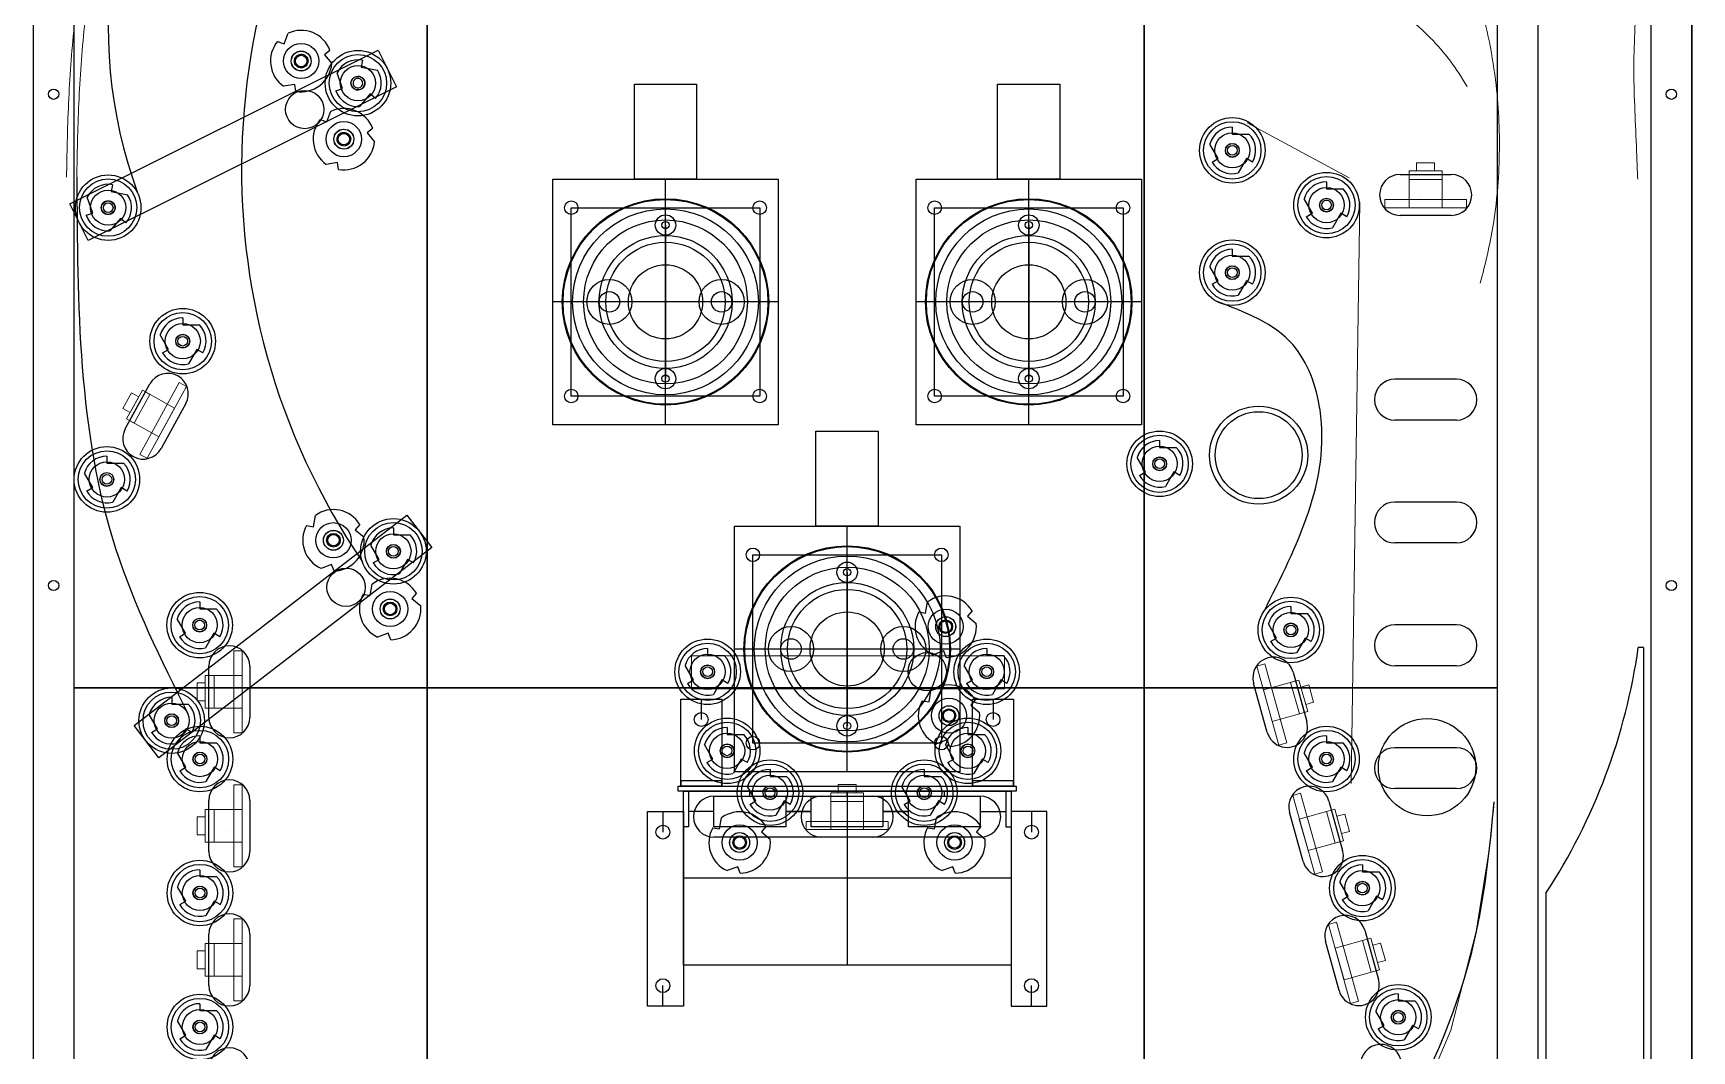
# Model space of a CAD drawing. Extents: x 0 to 20.2, y 0 to 42.
# Drawn here: x 0 to 20.25, y 21.32 to 33.75 of the extents above; entities that cross this region are included whole.
import ezdxf

# ---------------------------------------------------------------- set-up
doc = ezdxf.new("R2010")
doc.units = 0
doc.header["$LTSCALE"] = 5
doc.header["$MEASUREMENT"] = 0
for name, color, linetype in [('Z0_BOTCOMP', 4, 'Continuous'), ('Z0_CUT250', 4, 'Continuous'), ('Z0_CUT500', 4, 'Continuous'), ('Z0_LOWERTHIRD', 4, 'Continuous'), ('Z0_RUBBER', 4, 'Continuous'), ('Z0_TOPCOMP', 6, 'Continuous'), ('Z0_WOODOUTLINE', 5, 'Continuous'), ('Z_MODULAR', 5, 'Continuous')]:
    doc.layers.add(name, color=color, linetype=linetype)

msp = doc.modelspace()

# ---------------------------------------------------------------- linework, layer by layer
at = {"layer": 'Z0_BOTCOMP', "color": 4, "linetype": 'Continuous', "lineweight": 25}
for p, q in [((2.983, 33.645), (3.063, 33.615)), ((3.063, 33.615), (3.112, 33.745)), ((3.623, 33.535), (3.557, 33.482)), ((3.557, 33.482), (3.645, 33.374)), ((4.019, 33.415), (4.003, 33.332)), ((3.776, 33.07), (3.71, 33.262)), ((4.003, 33.332), (4.202, 33.293)), ((3.195, 33.12), (3.057, 33.098)), ((3.208, 33.036), (3.195, 33.12)), ((3.696, 33.042), (3.776, 33.07)), ((7.34, 31.964), (7.34, 33.124)), ((7.34, 33.124), (8.1, 33.124)), ((8.1, 33.124), (8.1, 31.964)), ((11.775, 31.964), (11.775, 33.124)), ((11.775, 33.124), (12.536, 33.124)), ((12.536, 33.124), (12.536, 31.964)), ((4.116, 33.004), (3.984, 32.851)), ((4.181, 32.949), (4.116, 33.004)), ((3.504, 32.691), (3.584, 32.661)), ((3.584, 32.661), (3.633, 32.791)), ((4.144, 32.581), (4.079, 32.527)), ((4.079, 32.527), (4.166, 32.42)), ((14.64, 32.599), (14.64, 32.514)), ((14.64, 32.514), (14.843, 32.514)), ((14.466, 32.214), (14.365, 32.39)), ((14.393, 32.172), (14.466, 32.214)), ((14.813, 32.214), (14.711, 32.038)), ((14.886, 32.172), (14.813, 32.214)), ((3.716, 32.166), (3.578, 32.143)), ((3.729, 32.082), (3.716, 32.166)), ((0.97, 31.895), (0.954, 31.811)), ((0.954, 31.811), (1.154, 31.773)), ((6.345, 31.964), (9.095, 31.964)), ((6.345, 28.964), (6.345, 31.964)), ((8.1, 31.964), (7.34, 31.964)), ((7.72, 28.964), (7.72, 31.964)), ((9.095, 31.964), (9.095, 28.964)), ((10.78, 31.964), (13.53, 31.964)), ((10.78, 28.964), (10.78, 31.964)), ((12.536, 31.964), (11.775, 31.964)), ((12.155, 28.964), (12.155, 31.964)), ((13.53, 31.964), (13.53, 28.964)), ((15.79, 31.931), (15.79, 31.846)), ((15.79, 31.846), (15.993, 31.846)), ((0.728, 31.549), (0.661, 31.741)), ((6.569, 31.614), (8.87, 31.614)), ((6.569, 29.314), (6.569, 31.614)), ((7.72, 29.314), (7.72, 31.614)), ((8.87, 31.614), (8.87, 29.314)), ((11.005, 31.614), (13.306, 31.614)), ((11.005, 29.314), (11.005, 31.614)), ((12.155, 29.314), (12.155, 31.614)), ((13.306, 31.614), (13.306, 29.314)), ((15.617, 31.546), (15.516, 31.722)), ((0.647, 31.521), (0.728, 31.549)), ((1.068, 31.484), (0.935, 31.33)), ((1.132, 31.428), (1.068, 31.484)), ((7.72, 31.402), (7.72, 29.527)), ((12.155, 31.402), (12.155, 29.527)), ((15.543, 31.503), (15.617, 31.546)), ((15.963, 31.546), (15.862, 31.37)), ((16.037, 31.503), (15.963, 31.546)), ((7.72, 29.736), (7.72, 31.193)), ((12.155, 29.736), (12.155, 31.193)), ((14.64, 31.106), (14.64, 31.021)), ((14.64, 31.021), (14.843, 31.021)), ((14.466, 30.721), (14.365, 30.897)), ((14.393, 30.679), (14.466, 30.721)), ((14.813, 30.721), (14.711, 30.546)), ((14.886, 30.679), (14.813, 30.721)), ((9.095, 30.464), (6.345, 30.464)), ((8.87, 30.464), (6.569, 30.464)), ((8.448, 30.464), (6.991, 30.464)), ((8.405, 30.464), (7.035, 30.464)), ((13.53, 30.464), (10.78, 30.464)), ((13.306, 30.464), (11.005, 30.464)), ((12.884, 30.464), (11.427, 30.464)), ((12.841, 30.464), (11.47, 30.464)), ((1.826, 30.269), (1.826, 30.184)), ((1.826, 30.184), (2.029, 30.184)), ((1.652, 29.884), (1.551, 30.06)), ((1.579, 29.841), (1.652, 29.884)), ((1.999, 29.884), (1.897, 29.708)), ((2.072, 29.841), (1.999, 29.884)), ((8.87, 29.314), (6.569, 29.314)), ((13.306, 29.314), (11.005, 29.314)), ((9.095, 28.964), (6.345, 28.964)), ((13.53, 28.964), (10.78, 28.964)), ((9.557, 27.725), (9.557, 28.885)), ((9.557, 28.885), (10.318, 28.885)), ((10.318, 28.885), (10.318, 27.725)), ((13.753, 28.772), (13.753, 28.687)), ((0.9, 28.581), (0.9, 28.496)), ((13.58, 28.387), (13.479, 28.563)), ((13.753, 28.687), (13.956, 28.687)), ((0.727, 28.196), (0.625, 28.372)), ((0.9, 28.496), (1.103, 28.496)), ((13.507, 28.344), (13.58, 28.387)), ((13.927, 28.387), (13.825, 28.211)), ((14, 28.344), (13.927, 28.387)), ((0.653, 28.154), (0.727, 28.196)), ((1.073, 28.196), (0.972, 28.02)), ((1.147, 28.154), (1.073, 28.196)), ((3.421, 27.719), (3.446, 27.856)), ((3.987, 27.747), (3.932, 27.681)), ((3.338, 27.734), (3.421, 27.719)), ((3.932, 27.681), (4.039, 27.592)), ((4.398, 27.703), (4.398, 27.618)), ((4.398, 27.618), (4.601, 27.618)), ((8.562, 27.725), (11.312, 27.725)), ((8.562, 24.725), (8.562, 27.725)), ((10.318, 27.725), (9.557, 27.725)), ((9.938, 24.725), (9.938, 27.725)), ((11.312, 27.725), (11.312, 24.725)), ((4.225, 27.318), (4.123, 27.494)), ((8.787, 27.375), (11.088, 27.375)), ((8.787, 25.075), (8.787, 27.375)), ((9.938, 25.075), (9.938, 27.375)), ((11.088, 27.375), (11.088, 25.075)), ((3.644, 27.258), (3.514, 27.21)), ((3.674, 27.178), (3.644, 27.258)), ((4.151, 27.276), (4.225, 27.318)), ((4.571, 27.318), (4.47, 27.142)), ((4.645, 27.276), (4.571, 27.318)), ((9.938, 27.162), (9.938, 25.287)), ((4.113, 26.88), (4.137, 27.017)), ((9.938, 25.496), (9.938, 26.953)), ((2.033, 26.802), (2.033, 26.717)), ((4.029, 26.895), (4.113, 26.88)), ((4.679, 26.908), (4.624, 26.843)), ((4.624, 26.843), (4.731, 26.753)), ((10.896, 26.664), (10.92, 26.801)), ((15.355, 26.743), (15.355, 26.658)), ((1.86, 26.417), (1.759, 26.593)), ((2.033, 26.717), (2.236, 26.717)), ((10.812, 26.679), (10.896, 26.664)), ((11.462, 26.692), (11.407, 26.627)), ((11.407, 26.627), (11.514, 26.537)), ((15.181, 26.358), (15.08, 26.534)), ((15.355, 26.658), (15.558, 26.658)), ((1.787, 26.375), (1.86, 26.417)), ((2.207, 26.417), (2.105, 26.241)), ((2.28, 26.375), (2.207, 26.417)), ((4.336, 26.419), (4.205, 26.371)), ((4.365, 26.339), (4.336, 26.419)), ((15.108, 26.316), (15.181, 26.358)), ((15.528, 26.358), (15.426, 26.182)), ((15.601, 26.316), (15.528, 26.358)), ((8.234, 26.232), (8.234, 26.147)), ((8.234, 26.147), (8.437, 26.147)), ((11.312, 26.225), (8.562, 26.225)), ((11.088, 26.225), (8.787, 26.225)), ((10.666, 26.225), (9.209, 26.225)), ((10.623, 26.225), (9.252, 26.225)), ((11.119, 26.203), (10.988, 26.155)), ((11.148, 26.123), (11.119, 26.203)), ((11.641, 26.232), (11.641, 26.147)), ((11.641, 26.147), (11.844, 26.147)), ((8.061, 25.847), (7.959, 26.022)), ((11.468, 25.847), (11.366, 26.022)), ((7.987, 25.804), (8.061, 25.847)), ((8.407, 25.847), (8.306, 25.671)), ((8.481, 25.804), (8.407, 25.847)), ((11.394, 25.804), (11.468, 25.847)), ((11.814, 25.847), (11.713, 25.671)), ((11.888, 25.804), (11.814, 25.847)), ((1.691, 25.635), (1.691, 25.55)), ((1.691, 25.55), (1.894, 25.55)), ((7.906, 24.552), (7.906, 25.614)), ((7.906, 25.614), (8.406, 25.614)), ((8.156, 25.614), (8.156, 25.364)), ((8.406, 25.614), (8.406, 24.552)), ((10.853, 25.592), (10.937, 25.578)), ((10.937, 25.578), (10.961, 25.715)), ((11.502, 25.605), (11.448, 25.54)), ((11.448, 25.54), (11.554, 25.451)), ((11.469, 24.552), (11.469, 25.614)), ((11.469, 25.614), (11.969, 25.614)), ((11.719, 25.614), (11.719, 25.364)), ((11.969, 25.614), (11.969, 24.552)), ((1.518, 25.25), (1.416, 25.426)), ((1.444, 25.207), (1.518, 25.25)), ((1.864, 25.25), (1.762, 25.074)), ((1.938, 25.207), (1.864, 25.25)), ((2.036, 25.166), (2.036, 25.081)), ((8.472, 25.266), (8.472, 25.181)), ((8.472, 25.181), (8.675, 25.181)), ((11.16, 25.116), (11.029, 25.069)), ((11.189, 25.036), (11.16, 25.116)), ((11.412, 25.266), (11.412, 25.181)), ((11.412, 25.181), (11.616, 25.181)), ((15.79, 25.166), (15.79, 25.081)), ((1.863, 24.781), (1.761, 24.957)), ((2.036, 25.081), (2.239, 25.081)), ((8.299, 24.881), (8.197, 25.057)), ((11.088, 25.075), (8.787, 25.075)), ((11.239, 24.881), (11.138, 25.057)), ((15.617, 24.781), (15.516, 24.957)), ((15.79, 25.081), (15.993, 25.081)), ((1.789, 24.739), (1.863, 24.781)), ((2.209, 24.781), (2.107, 24.606)), ((2.283, 24.739), (2.209, 24.781)), ((8.225, 24.838), (8.299, 24.881)), ((8.645, 24.881), (8.544, 24.705)), ((11.312, 24.725), (8.562, 24.725)), ((8.719, 24.838), (8.645, 24.881)), ((8.996, 24.755), (8.996, 24.67)), ((10.879, 24.755), (10.879, 24.67)), ((11.166, 24.838), (11.239, 24.881)), ((11.586, 24.881), (11.484, 24.705)), ((11.659, 24.838), (11.586, 24.881)), ((15.543, 24.739), (15.617, 24.781)), ((15.963, 24.781), (15.862, 24.606)), ((16.037, 24.739), (15.963, 24.781)), ((7.875, 24.489), (7.875, 24.552)), ((7.875, 24.552), (12, 24.552)), ((7.906, 24.614), (7.906, 24.552)), ((8.406, 24.614), (7.906, 24.614)), ((7.906, 24.552), (8.406, 24.552)), ((8.406, 24.552), (7.906, 24.552)), ((8.406, 24.552), (8.406, 24.614)), ((8.823, 24.37), (8.721, 24.546)), ((8.996, 24.67), (9.199, 24.67)), ((10.706, 24.37), (10.604, 24.546)), ((10.879, 24.67), (11.082, 24.67)), ((11.469, 24.614), (11.469, 24.552)), ((11.969, 24.614), (11.469, 24.614)), ((11.469, 24.552), (11.969, 24.552)), ((11.969, 24.552), (11.469, 24.552)), ((11.969, 24.552), (11.969, 24.614)), ((12, 24.552), (12, 24.489)), ((12, 24.489), (7.875, 24.489)), ((7.938, 22.364), (7.938, 24.489)), ((7.938, 24.489), (11.938, 24.489)), ((8, 24.489), (8, 24.052)), ((8.312, 24.427), (9.188, 24.427)), ((8.312, 24.052), (8.312, 24.427)), ((8.749, 24.328), (8.823, 24.37)), ((8.75, 24.427), (8.75, 24.489)), ((9.169, 24.37), (9.067, 24.195)), ((9.243, 24.328), (9.169, 24.37)), ((9.188, 24.427), (9.188, 24.052)), ((9.5, 24.427), (10.375, 24.427)), ((9.5, 24.052), (9.5, 24.427)), ((9.938, 24.427), (9.938, 24.489)), ((9.938, 24.489), (9.938, 22.364)), ((10.375, 24.427), (10.375, 24.052)), ((10.632, 24.328), (10.706, 24.37)), ((10.688, 24.427), (11.562, 24.427)), ((10.688, 24.052), (10.688, 24.427)), ((11.052, 24.37), (10.951, 24.195)), ((11.126, 24.328), (11.052, 24.37)), ((11.125, 24.427), (11.125, 24.489)), ((11.562, 24.427), (11.562, 24.052)), ((11.875, 24.489), (11.875, 24.052)), ((11.938, 24.489), (11.938, 22.364)), ((7.5, 21.864), (7.5, 24.239)), ((7.5, 24.239), (7.938, 24.239)), ((7.688, 24.239), (7.688, 23.989)), ((7.938, 24.239), (7.938, 21.864)), ((8.312, 24.239), (8, 24.239)), ((8.381, 24.028), (8.405, 24.165)), ((9.188, 24.239), (9.5, 24.239)), ((9.5, 24.239), (9.188, 24.239)), ((10.688, 24.239), (10.375, 24.239)), ((10.375, 24.239), (10.688, 24.239)), ((11.005, 24.028), (11.029, 24.165)), ((11.562, 24.239), (11.875, 24.239)), ((11.938, 24.239), (11.938, 21.864)), ((12.375, 24.239), (11.938, 24.239)), ((12.188, 24.239), (12.188, 23.989)), ((12.375, 21.864), (12.375, 24.239)), ((8, 24.052), (7.938, 24.052)), ((8.297, 24.043), (8.381, 24.028)), ((9.188, 24.052), (8.312, 24.052)), ((8.946, 24.056), (8.892, 23.991)), ((8.892, 23.991), (8.998, 23.901)), ((10.375, 24.052), (9.5, 24.052)), ((11.562, 24.052), (10.688, 24.052)), ((10.921, 24.043), (11.005, 24.028)), ((11.57, 24.056), (11.516, 23.991)), ((11.516, 23.991), (11.622, 23.901)), ((11.875, 24.052), (11.938, 24.052)), ((2.036, 23.53), (2.036, 23.445)), ((8.604, 23.567), (8.473, 23.519)), ((8.633, 23.487), (8.604, 23.567)), ((11.228, 23.567), (11.097, 23.519)), ((11.257, 23.487), (11.228, 23.567)), ((16.228, 23.59), (16.228, 23.505)), ((16.228, 23.505), (16.431, 23.505)), ((1.863, 23.145), (1.761, 23.321)), ((2.036, 23.445), (2.239, 23.445)), ((11.938, 23.427), (7.938, 23.427)), ((16.055, 23.205), (15.954, 23.381)), ((1.789, 23.103), (1.863, 23.145)), ((2.209, 23.145), (2.107, 22.969)), ((2.283, 23.103), (2.209, 23.145)), ((15.982, 23.162), (16.055, 23.205)), ((16.402, 23.205), (16.3, 23.029)), ((16.475, 23.162), (16.402, 23.205)), ((11.938, 22.364), (7.938, 22.364)), ((7.688, 21.864), (7.688, 22.114)), ((12.188, 21.864), (12.188, 22.114)), ((2.036, 21.894), (2.036, 21.809)), ((16.666, 22.013), (16.666, 21.928)), ((16.666, 21.928), (16.87, 21.928)), ((1.863, 21.509), (1.761, 21.685)), ((2.036, 21.809), (2.239, 21.809)), ((7.938, 21.864), (7.5, 21.864)), ((11.938, 21.864), (12.375, 21.864)), ((16.493, 21.628), (16.392, 21.804)), ((1.789, 21.466), (1.863, 21.509)), ((2.209, 21.509), (2.107, 21.333)), ((2.283, 21.466), (2.209, 21.509)), ((16.42, 21.586), (16.493, 21.628)), ((16.84, 21.628), (16.738, 21.453)), ((16.913, 21.586), (16.84, 21.628))]:
    msp.add_line(p, q, dxfattribs=at)
for centre, radius in [((3.272, 33.405), 0.121), ((14.64, 32.314), 0.085), ((14.64, 32.314), 0.059), ((0.916, 31.615), 0.059), ((7.72, 30.464), 1.25), ((6.569, 31.614), 0.0825), ((7.72, 30.464), 1.135), ((8.87, 31.614), 0.0825), ((12.155, 30.464), 1.25), ((11.005, 31.614), 0.0825), ((12.155, 30.464), 1.135), ((13.306, 31.614), 0.0825), ((15.79, 31.646), 0.085), ((15.79, 31.646), 0.059), ((7.72, 30.464), 1), ((7.72, 31.402), 0.125), ((7.72, 31.402), 0.0445), ((12.155, 30.464), 1), ((12.155, 31.402), 0.125), ((12.155, 31.402), 0.0445), ((7.72, 30.464), 0.812), ((7.72, 30.464), 0.728), ((12.155, 30.464), 0.812), ((12.155, 30.464), 0.728), ((7.72, 30.464), 0.453), ((12.155, 30.464), 0.453), ((14.64, 30.821), 0.085), ((14.64, 30.821), 0.059), ((7.035, 30.464), 0.275), ((7.035, 30.464), 0.125), ((8.405, 30.464), 0.275), ((8.405, 30.464), 0.125), ((11.47, 30.464), 0.275), ((11.47, 30.464), 0.125), ((12.841, 30.464), 0.275), ((12.841, 30.464), 0.125), ((1.826, 29.984), 0.085), ((1.826, 29.984), 0.059), ((7.72, 29.527), 0.125), ((7.72, 29.527), 0.0445), ((12.155, 29.527), 0.125), ((12.155, 29.527), 0.0445), ((6.569, 29.314), 0.0825), ((8.87, 29.314), 0.0825), ((11.005, 29.314), 0.0825), ((13.306, 29.314), 0.0825), ((13.753, 28.487), 0.085), ((0.9, 28.296), 0.085), ((0.9, 28.296), 0.059), ((13.753, 28.487), 0.059), ((3.666, 27.553), 0.121), ((3.666, 27.553), 0.0835), ((4.398, 27.418), 0.085), ((4.398, 27.418), 0.059), ((9.938, 26.225), 1.25), ((8.787, 27.375), 0.0825), ((9.938, 26.225), 1.135), ((11.088, 27.375), 0.0825), ((9.938, 26.225), 1), ((9.938, 27.162), 0.125), ((9.938, 27.162), 0.0445), ((9.938, 26.225), 0.812), ((9.938, 26.225), 0.728), ((4.358, 26.714), 0.121), ((4.358, 26.714), 0.0835), ((2.033, 26.517), 0.085), ((2.033, 26.517), 0.059), ((9.938, 26.225), 0.453), ((11.141, 26.498), 0.121), ((11.141, 26.498), 0.0835), ((15.355, 26.458), 0.085), ((9.252, 26.225), 0.275), ((9.252, 26.225), 0.125), ((10.623, 26.225), 0.275), ((10.623, 26.225), 0.125), ((15.355, 26.458), 0.059), ((8.234, 25.947), 0.085), ((8.234, 25.947), 0.059), ((11.641, 25.947), 0.085), ((11.641, 25.947), 0.059), ((11.181, 25.411), 0.121), ((1.691, 25.35), 0.085), ((1.691, 25.35), 0.059), ((8.156, 25.364), 0.0843), ((9.938, 25.287), 0.125), ((9.938, 25.287), 0.0445), ((11.181, 25.411), 0.0835), ((11.719, 25.364), 0.0843), ((8.787, 25.075), 0.0825), ((11.088, 25.075), 0.0825), ((2.036, 24.881), 0.085), ((2.036, 24.881), 0.059), ((8.472, 24.981), 0.085), ((8.472, 24.981), 0.059), ((11.412, 24.981), 0.085), ((11.412, 24.981), 0.059), ((15.79, 24.881), 0.085), ((15.79, 24.881), 0.059), ((8.996, 24.47), 0.085), ((8.996, 24.47), 0.059), ((10.879, 24.47), 0.085), ((10.879, 24.47), 0.059), ((7.688, 23.989), 0.0843), ((8.625, 23.862), 0.121), ((8.625, 23.862), 0.0835), ((11.249, 23.862), 0.121), ((11.249, 23.862), 0.0835), ((12.188, 23.989), 0.0843), ((2.036, 23.245), 0.085), ((2.036, 23.245), 0.059), ((16.228, 23.305), 0.085), ((16.228, 23.305), 0.059), ((7.688, 22.114), 0.0843), ((12.188, 22.114), 0.0843), ((2.036, 21.609), 0.085), ((2.036, 21.609), 0.059), ((16.666, 21.728), 0.085), ((16.666, 21.728), 0.059)]:
    msp.add_circle(centre, radius, dxfattribs=at)
for centre, radius, start, end in [((3.272, 33.405), 0.375, 140.2669, -124.8455), ((3.272, 33.405), 0.375, 20.2669, 115.1545), ((3.965, 33.135), 0.285, 79.1315, 153.6995), ((3.272, 33.405), 0.375, -99.7331, -4.8455), ((3.965, 33.135), 0.285, -40.8685, 33.6995), ((3.965, 33.135), 0.285, -160.8685, -86.3005), ((3.793, 32.451), 0.375, 20.2669, 115.1545), ((3.793, 32.451), 0.375, 140.2669, -124.8455), ((3.793, 32.451), 0.375, -99.7331, -4.8455), ((14.64, 32.314), 0.285, 90, 164.5679), ((14.64, 32.314), 0.285, -30, 44.5679), ((14.64, 32.314), 0.285, -150, -75.4321), ((0.916, 31.615), 0.285, 79.1315, 153.6995), ((15.79, 31.646), 0.285, 90, 164.5679), ((15.79, 31.646), 0.285, -30, 44.5679), ((0.916, 31.615), 0.285, -40.8685, 33.6995), ((0.916, 31.615), 0.285, -160.8685, -86.3005), ((15.79, 31.646), 0.285, -150, -75.4321), ((14.64, 30.821), 0.285, 90, 164.5679), ((14.64, 30.821), 0.285, -30, 44.5679), ((14.64, 30.821), 0.285, -150, -75.4321), ((1.826, 29.984), 0.285, 90, 164.5679), ((1.826, 29.984), 0.285, -30, 44.5679), ((1.826, 29.984), 0.285, -150, -75.4321), ((13.753, 28.487), 0.285, 90, 164.5679), ((0.9, 28.296), 0.285, 90, 164.5679), ((13.753, 28.487), 0.285, -30, 44.5679), ((0.9, 28.296), 0.285, -30, 44.5679), ((0.9, 28.296), 0.285, -150, -75.4321), ((13.753, 28.487), 0.285, -150, -75.4321), ((3.666, 27.553), 0.375, 31.1354, 126.023), ((3.666, 27.553), 0.375, 151.1354, -113.977), ((3.666, 27.553), 0.375, -88.8646, 6.023), ((4.398, 27.418), 0.285, 90, 164.5679), ((4.398, 27.418), 0.285, -30, 44.5679), ((4.398, 27.418), 0.285, -150, -75.4321), ((4.358, 26.714), 0.375, 31.1354, 126.023), ((2.033, 26.517), 0.285, 90, 164.5679), ((4.358, 26.714), 0.375, 151.1354, -113.977), ((4.358, 26.714), 0.375, -88.8646, 6.023), ((11.141, 26.498), 0.375, 31.1354, 126.023), ((15.355, 26.458), 0.285, 90, 164.5679), ((2.033, 26.517), 0.285, -30, 44.5679), ((11.141, 26.498), 0.375, 151.1354, -113.977), ((11.141, 26.498), 0.375, -88.8646, 6.023), ((15.355, 26.458), 0.285, -30, 44.5679), ((2.033, 26.517), 0.285, -150, -75.4321), ((8.234, 25.947), 0.285, 90, 164.5679), ((8.234, 25.947), 0.285, -30, 44.5679), ((11.641, 25.947), 0.285, 90, 164.5679), ((11.641, 25.947), 0.285, -30, 44.5679), ((15.355, 26.458), 0.285, -150, -75.4321), ((8.234, 25.947), 0.285, -150, -75.4321), ((11.181, 25.411), 0.375, 31.1354, 126.023), ((11.641, 25.947), 0.285, -150, -75.4321), ((1.691, 25.35), 0.285, 90, 164.5679), ((1.691, 25.35), 0.285, -30, 44.5679), ((11.181, 25.411), 0.375, 151.1354, -113.977), ((11.181, 25.411), 0.375, -88.8646, 6.023), ((1.691, 25.35), 0.285, -150, -75.4321), ((2.036, 24.881), 0.285, 90, 164.5679), ((8.472, 24.981), 0.285, 90, 164.5679), ((8.472, 24.981), 0.285, -30, 44.5679), ((11.412, 24.981), 0.285, 90, 164.5679), ((11.412, 24.981), 0.285, -30, 44.5679), ((15.79, 24.881), 0.285, 90, 164.5679), ((2.036, 24.881), 0.285, -30, 44.5679), ((15.79, 24.881), 0.285, -30, 44.5679), ((2.036, 24.881), 0.285, -150, -75.4321), ((8.472, 24.981), 0.285, -150, -75.4321), ((8.996, 24.47), 0.285, 90, 164.5679), ((10.879, 24.47), 0.285, 90, 164.5679), ((11.412, 24.981), 0.285, -150, -75.4321), ((15.79, 24.881), 0.285, -150, -75.4321), ((8.996, 24.47), 0.285, -30, 44.5679), ((10.879, 24.47), 0.285, -30, 44.5679), ((8.996, 24.47), 0.285, -150, -75.4321), ((10.879, 24.47), 0.285, -150, -75.4321), ((8.625, 23.862), 0.375, 31.1354, 126.023), ((11.249, 23.862), 0.375, 31.1354, 126.023), ((8.625, 23.862), 0.375, 151.1354, -113.977), ((8.625, 23.862), 0.375, -88.8646, 6.023), ((11.249, 23.862), 0.375, 151.1354, -113.977), ((11.249, 23.862), 0.375, -88.8646, 6.023), ((2.036, 23.245), 0.285, 90, 164.5679), ((16.228, 23.305), 0.285, 90, 164.5679), ((16.228, 23.305), 0.285, -30, 44.5679), ((2.036, 23.245), 0.285, -30, 44.5679), ((2.036, 23.245), 0.285, -150, -75.4321), ((16.228, 23.305), 0.285, -150, -75.4321), ((2.036, 21.609), 0.285, 90, 164.5679), ((16.666, 21.728), 0.285, 90, 164.5679), ((16.666, 21.728), 0.285, -30, 44.5679), ((2.036, 21.609), 0.285, -30, 44.5679), ((2.036, 21.609), 0.285, -150, -75.4321), ((16.666, 21.728), 0.285, -150, -75.4321)]:
    msp.add_arc(centre, radius, start, end, dxfattribs=at)
for centre in [(3.272, 33.405), (3.793, 32.451)]:
    msp.add_ellipse(centre, major_axis=(0.0297, 0.078), ratio=1, dxfattribs=at)
at = {"layer": 'Z0_BOTCOMP', "color": 4, "linetype": 'Continuous', "lineweight": 25, "extrusion": (0, 0, -1)}
for centre, major_axis in [((3.965, 33.135), (0.016, 0.0835)), ((3.965, 33.135), (0.0111, 0.0579)), ((3.793, 32.451), (-0.113, 0.043)), ((0.916, 31.615), (0.016, 0.0835))]:
    msp.add_ellipse(centre, major_axis=major_axis, ratio=1, start_param=4.712389, end_param=10.995574, dxfattribs=at)
at = {"layer": 'Z0_CUT250', "color": 3, "linetype": 'Continuous', "lineweight": 25}
msp.add_circle((14.962, 28.592), 0.599, dxfattribs=at)
at = {"layer": 'Z0_CUT500', "color": 5, "linetype": 'Continuous', "lineweight": 25}
for p, q in [((16.688, 32.02), (17.313, 32.02)), ((17.313, 31.52), (16.688, 31.52)), ((1.125, 28.914), (1.425, 29.462)), ((17.375, 29.52), (16.625, 29.52)), ((1.864, 29.222), (1.563, 28.674)), ((17.375, 29.02), (16.625, 29.02)), ((17.375, 28.02), (16.625, 28.02)), ((17.375, 27.52), (16.625, 27.52)), ((17.375, 26.52), (16.625, 26.52)), ((2.145, 25.389), (2.145, 26.014)), ((2.645, 26.014), (2.645, 25.389)), ((15.382, 25.943), (15.549, 25.341)), ((17.375, 26.02), (16.625, 26.02)), ((15.067, 25.207), (14.9, 25.809)), ((17.375, 25.02), (16.625, 25.02)), ((17.375, 24.52), (16.625, 24.52)), ((2.145, 23.752), (2.145, 24.377)), ((2.645, 24.377), (2.645, 23.752)), ((8.312, 24.427), (11.562, 24.427)), ((9.625, 24.427), (10.25, 24.427)), ((15.82, 24.366), (15.987, 23.764)), ((15.505, 23.63), (15.338, 24.233)), ((11.562, 23.927), (8.312, 23.927)), ((10.25, 23.927), (9.625, 23.927)), ((2.145, 22.116), (2.145, 22.741)), ((2.645, 22.741), (2.645, 22.116)), ((16.258, 22.79), (16.425, 22.188)), ((15.943, 22.054), (15.776, 22.656))]:
    msp.add_line(p, q, dxfattribs=at)
for centre, radius in [((3.272, 33.405), 0.122), ((3.315, 32.813), 0.234), ((3.793, 32.451), 0.122), ((14.64, 32.314), 0.0825), ((0.916, 31.615), 0.0825), ((7.72, 30.464), 1.26), ((12.155, 30.464), 1.26), ((15.79, 31.646), 0.0825), ((14.64, 30.821), 0.0825), ((1.826, 29.984), 0.0825), ((14.962, 28.592), 0.531), ((13.753, 28.487), 0.0825), ((0.9, 28.296), 0.0825), ((3.666, 27.553), 0.122), ((4.398, 27.418), 0.0825), ((9.938, 26.225), 1.26), ((3.82, 26.979), 0.234), ((4.358, 26.714), 0.122), ((2.033, 26.517), 0.0825), ((11.141, 26.498), 0.122), ((15.355, 26.458), 0.0825), ((10.915, 25.948), 0.234), ((8.234, 25.947), 0.0825), ((11.641, 25.947), 0.0825), ((11.181, 25.411), 0.122), ((1.691, 25.35), 0.0825), ((17.017, 24.781), 0.594), ((2.036, 24.881), 0.0825), ((8.472, 24.981), 0.0825), ((11.412, 24.981), 0.0825), ((15.79, 24.881), 0.0825), ((8.996, 24.47), 0.0825), ((10.879, 24.47), 0.0825), ((8.625, 23.862), 0.122), ((11.249, 23.862), 0.122), ((2.036, 23.245), 0.0825), ((16.228, 23.305), 0.0825), ((2.036, 21.609), 0.0825), ((16.666, 21.728), 0.0825)]:
    msp.add_circle(centre, radius, dxfattribs=at)
for centre, start, end in [((16.688, 31.77), 90, -90), ((17.313, 31.77), -90, 90), ((1.645, 29.342), -28.7404, 151.2596), ((16.625, 29.27), 90, -90), ((17.375, 29.27), -90, 90), ((1.344, 28.794), 151.2596, -28.7404), ((16.625, 27.77), 90, -90), ((17.375, 27.77), -90, 90), ((16.625, 26.27), 90, -90), ((17.375, 26.27), -90, 90), ((2.395, 26.014), 0, 180), ((15.141, 25.876), 15.5294, -164.4706), ((2.395, 25.389), 180, 0), ((15.308, 25.274), -164.4706, 15.5294), ((16.625, 24.77), 90, -90), ((17.375, 24.77), -90, 90), ((2.395, 24.377), 0, 180), ((15.579, 24.3), 15.5294, -164.4706), ((8.312, 24.177), 90, -90), ((9.625, 24.177), 90, -90), ((10.25, 24.177), -90, 90), ((11.562, 24.177), -90, 90), ((2.395, 23.752), 180, 0), ((15.746, 23.697), -164.4706, 15.5294), ((2.395, 22.741), 0, 180), ((16.017, 22.723), 15.5294, -164.4706), ((2.395, 22.116), 180, 0), ((16.184, 22.121), -164.4706, 15.5294), ((2.395, 21.105), 0, 180), ((16.455, 21.147), 15.5294, -164.4706)]:
    msp.add_arc(centre, 0.25, start, end, dxfattribs=at)
msp.add_ellipse((3.965, 33.135), major_axis=(0.081, -0.0156), ratio=1, dxfattribs=at)
at = {"layer": 'Z0_LOWERTHIRD', "color": 5, "linetype": 'Continuous', "lineweight": 25}
for p, q in [((0, 42), (0, 3.602)), ((20.25, 42), (20.25, 4.165))]:
    msp.add_line(p, q, dxfattribs=at)
at = {"layer": 'Z0_LOWERTHIRD', "color": 6, "linetype": 'Continuous', "lineweight": 25}
for p, q in [((19.658, 26.242), (19.596, 26.242)), ((19.658, 26.242), (19.658, 12.305)), ((18.468, 23.242), (18.468, 12.305))]:
    msp.add_line(p, q, dxfattribs=at)
at = {"layer": 'Z0_LOWERTHIRD', "color": 5, "linetype": 'Continuous', "lineweight": 25}
for centre in [(0.25, 33), (20, 33), (0.25, 27), (20, 27)]:
    msp.add_circle(centre, 0.0625, dxfattribs=at)
at = {"layer": 'Z0_LOWERTHIRD', "color": 6, "linetype": 'Continuous', "lineweight": 25}
msp.add_arc((12.324, 27.263), 7.343, -33.203, -7.9927, dxfattribs=at)
at = {"layer": 'Z0_RUBBER', "color": 2, "linetype": 'Continuous', "lineweight": 25}
for centre, radius in [((3.272, 33.405), 0.215), ((3.272, 33.405), 0.07), ((3.965, 33.135), 0.4), ((3.965, 33.135), 0.215), ((3.793, 32.451), 0.215), ((14.64, 32.314), 0.4), ((3.793, 32.451), 0.07), ((14.64, 32.314), 0.215), ((0.916, 31.615), 0.4), ((15.79, 31.646), 0.4), ((0.916, 31.615), 0.215), ((15.79, 31.646), 0.215), ((14.64, 30.821), 0.4), ((14.64, 30.821), 0.215), ((1.826, 29.984), 0.4), ((1.826, 29.984), 0.215), ((13.753, 28.487), 0.4), ((0.9, 28.296), 0.4), ((13.753, 28.487), 0.215), ((0.9, 28.296), 0.215), ((3.666, 27.553), 0.215), ((4.398, 27.418), 0.4), ((3.666, 27.553), 0.07), ((4.398, 27.418), 0.215), ((2.033, 26.517), 0.4), ((2.033, 26.517), 0.215), ((4.358, 26.714), 0.215), ((4.358, 26.714), 0.07), ((15.355, 26.458), 0.4), ((11.141, 26.498), 0.215), ((11.141, 26.498), 0.07), ((15.355, 26.458), 0.215), ((8.234, 25.947), 0.4), ((11.641, 25.947), 0.4), ((8.234, 25.947), 0.215), ((11.641, 25.947), 0.215), ((1.691, 25.35), 0.4), ((1.691, 25.35), 0.215), ((11.181, 25.411), 0.215), ((8.472, 24.981), 0.4), ((11.412, 24.981), 0.4), ((11.181, 25.411), 0.07), ((2.036, 24.881), 0.4), ((8.472, 24.981), 0.215), ((11.412, 24.981), 0.215), ((15.79, 24.881), 0.4), ((2.036, 24.881), 0.215), ((15.79, 24.881), 0.215), ((8.996, 24.47), 0.4), ((10.879, 24.47), 0.4), ((8.996, 24.47), 0.215), ((10.879, 24.47), 0.215), ((8.625, 23.862), 0.215), ((8.625, 23.862), 0.07), ((11.249, 23.862), 0.215), ((11.249, 23.862), 0.07), ((16.228, 23.305), 0.4), ((2.036, 23.245), 0.4), ((16.228, 23.305), 0.215), ((2.036, 23.245), 0.215), ((16.666, 21.728), 0.4), ((2.036, 21.609), 0.4), ((16.666, 21.728), 0.215), ((2.036, 21.609), 0.215)]:
    msp.add_circle(centre, radius, dxfattribs=at)
at = {"layer": 'Z0_TOPCOMP', "color": 6, "linetype": 'Continuous', "lineweight": 25}
for p, q in [((0, 42), (0, 0)), ((0.5, 0), (0.5, 42)), ((17.875, 42), (17.875, 0)), ((18.375, 0), (18.375, 42)), ((19.75, 42), (19.75, 0)), ((20.25, 0), (20.25, 42)), ((0.447, 31.66), (4.211, 33.538)), ((4.211, 33.538), (4.435, 33.09)), ((4.435, 33.09), (0.67, 31.212)), ((0.67, 31.212), (0.447, 31.66)), ((1.231, 25.292), (4.562, 27.86)), ((4.562, 27.86), (4.867, 27.464)), ((4.867, 27.464), (1.536, 24.896)), ((1.536, 24.896), (1.231, 25.292))]:
    msp.add_line(p, q, dxfattribs=at)
at = {"layer": 'Z0_TOPCOMP', "color": 6, "linetype": 'Continuous', "lineweight": 5}
for p, q in [((16.065, 31.977), (14.823, 32.651)), ((16.8, 31.614), (16.8, 32.064)), ((16.8, 32.064), (17.2, 32.064)), ((16.8, 31.957), (16.8, 32.02)), ((16.8, 32.02), (17.2, 32.02)), ((16.89, 32.064), (16.89, 32.164)), ((16.89, 32.164), (17.11, 32.164)), ((17.11, 32.064), (16.89, 32.064)), ((17.11, 32.164), (17.11, 32.064)), ((17.2, 32.064), (17.2, 31.614)), ((17.2, 32.02), (17.2, 31.957)), ((17.2, 31.957), (16.8, 31.957)), ((16.195, 31.681), (16.089, 24.583)), ((16.438, 31.77), (16.438, 31.77)), ((16.5, 31.714), (16.5, 31.614)), ((17.5, 31.714), (16.5, 31.714)), ((16.5, 31.614), (17.5, 31.614)), ((17.2, 31.614), (16.8, 31.614)), ((16.938, 31.77), (16.938, 31.77)), ((17.5, 31.614), (17.5, 31.714)), ((17.563, 31.77), (17.563, 31.77)), ((17.563, 31.77), (17.563, 31.77)), ((1.141, 29.034), (1.333, 29.385)), ((1.179, 29.013), (1.371, 29.363)), ((1.784, 29.479), (1.303, 28.602)), ((1.333, 29.385), (1.727, 29.168)), ((1.371, 29.363), (1.426, 29.333)), ((1.391, 28.554), (1.872, 29.431)), ((1.765, 29.561), (1.765, 29.561)), ((1.765, 29.561), (1.765, 29.561)), ((1.872, 29.431), (1.784, 29.479)), ((1.096, 29.161), (1.202, 29.354)), ((1.184, 29.113), (1.096, 29.161)), ((1.29, 29.306), (1.184, 29.113)), ((1.202, 29.354), (1.29, 29.306)), ((1.426, 29.333), (1.234, 28.983)), ((1.727, 29.168), (1.535, 28.817)), ((1.535, 28.817), (1.141, 29.034)), ((1.234, 28.983), (1.179, 29.013)), ((1.464, 29.013), (1.464, 29.013)), ((1.224, 28.575), (1.224, 28.575)), ((1.303, 28.602), (1.391, 28.554)), ((2.395, 26.264), (2.395, 26.264)), ((2.395, 26.264), (2.395, 26.264)), ((2.451, 26.201), (2.451, 25.201)), ((2.551, 26.201), (2.451, 26.201)), ((2.551, 25.201), (2.551, 26.201)), ((8.037, 26.142), (11.858, 26.142)), ((8.037, 25.74), (8.037, 26.142)), ((8.037, 26.142), (8.037, 26.142)), ((11.858, 26.142), (11.858, 25.74)), ((15.036, 26.042), (14.94, 26.015)), ((14.94, 26.015), (15.208, 25.051)), ((15.304, 25.078), (15.036, 26.042)), ((15.074, 26.117), (15.074, 26.117)), ((2.001, 25.811), (2.101, 25.811)), ((2.001, 25.591), (2.001, 25.811)), ((2.101, 25.901), (2.551, 25.901)), ((2.101, 25.501), (2.101, 25.901)), ((2.101, 25.811), (2.101, 25.591)), ((2.145, 25.901), (2.208, 25.901)), ((2.145, 25.501), (2.145, 25.901)), ((2.208, 25.901), (2.208, 25.501)), ((2.551, 25.901), (2.551, 25.501)), ((11.858, 25.74), (8.037, 25.74)), ((15.02, 25.726), (15.454, 25.846)), ((15.127, 25.34), (15.02, 25.726)), ((15.352, 25.818), (15.412, 25.835)), ((15.459, 25.432), (15.352, 25.818)), ((15.412, 25.835), (15.519, 25.449)), ((15.454, 25.846), (15.561, 25.461)), ((15.478, 25.76), (15.574, 25.786)), ((15.537, 25.548), (15.478, 25.76)), ((15.574, 25.786), (15.633, 25.574)), ((2.101, 25.591), (2.001, 25.591)), ((2.395, 25.639), (2.395, 25.639)), ((15.208, 25.635), (15.208, 25.635)), ((15.633, 25.574), (15.537, 25.548)), ((2.551, 25.501), (2.101, 25.501)), ((2.208, 25.501), (2.145, 25.501)), ((15.561, 25.461), (15.127, 25.34)), ((15.519, 25.449), (15.459, 25.432)), ((2.395, 25.139), (2.395, 25.139)), ((2.451, 25.201), (2.551, 25.201)), ((15.208, 25.051), (15.304, 25.078)), ((15.375, 25.033), (15.375, 25.033)), ((15.375, 25.033), (15.375, 25.033)), ((2.395, 24.627), (2.395, 24.627)), ((2.395, 24.627), (2.395, 24.627)), ((2.451, 24.565), (2.451, 23.565)), ((2.551, 24.565), (2.451, 24.565)), ((2.551, 23.565), (2.551, 24.565)), ((9.828, 24.47), (9.828, 24.57)), ((9.828, 24.57), (10.047, 24.57)), ((10.047, 24.57), (10.047, 24.47)), ((15.512, 24.54), (15.512, 24.54)), ((9.738, 24.02), (9.738, 24.47)), ((9.738, 24.47), (10.137, 24.47)), ((9.738, 24.364), (9.738, 24.427)), ((9.738, 24.427), (10.137, 24.427)), ((10.137, 24.364), (9.738, 24.364)), ((10.047, 24.47), (9.828, 24.47)), ((10.137, 24.47), (10.137, 24.02)), ((10.137, 24.427), (10.137, 24.364)), ((15.474, 24.465), (15.378, 24.438)), ((15.378, 24.438), (15.646, 23.475)), ((15.742, 23.502), (15.474, 24.465)), ((17.78, 23.799), (17.834, 24.358)), ((2.001, 24.175), (2.101, 24.175)), ((2.001, 23.955), (2.001, 24.175)), ((2.101, 24.265), (2.551, 24.265)), ((2.101, 23.865), (2.101, 24.265)), ((2.101, 24.175), (2.101, 23.955)), ((2.145, 24.265), (2.208, 24.265)), ((2.145, 23.865), (2.145, 24.265)), ((2.208, 24.265), (2.208, 23.865)), ((2.551, 24.265), (2.551, 23.865)), ((9.375, 24.177), (9.375, 24.177)), ((9.438, 24.12), (9.438, 24.02)), ((10.438, 24.12), (9.438, 24.12)), ((9.875, 24.177), (9.875, 24.177)), ((10.438, 24.02), (10.438, 24.12)), ((10.5, 24.177), (10.5, 24.177)), ((10.5, 24.177), (10.5, 24.177)), ((15.458, 24.149), (15.892, 24.27)), ((15.566, 23.764), (15.458, 24.149)), ((15.79, 24.241), (15.85, 24.258)), ((15.897, 23.856), (15.79, 24.241)), ((15.85, 24.258), (15.957, 23.873)), ((15.892, 24.27), (15.999, 23.884)), ((15.916, 24.183), (16.012, 24.21)), ((15.975, 23.971), (15.916, 24.183)), ((16.012, 24.21), (16.071, 23.998)), ((2.101, 23.955), (2.001, 23.955)), ((2.395, 24.002), (2.395, 24.002)), ((9.438, 24.02), (10.438, 24.02)), ((10.137, 24.02), (9.738, 24.02)), ((15.646, 24.059), (15.646, 24.059)), ((16.071, 23.998), (15.975, 23.971)), ((2.551, 23.865), (2.101, 23.865)), ((2.208, 23.865), (2.145, 23.865)), ((15.999, 23.884), (15.566, 23.764)), ((15.957, 23.873), (15.897, 23.856)), ((17.619, 22.777), (17.78, 23.799)), ((2.395, 23.502), (2.395, 23.502)), ((2.451, 23.565), (2.551, 23.565)), ((15.646, 23.475), (15.742, 23.502)), ((15.813, 23.456), (15.813, 23.456)), ((15.813, 23.456), (15.813, 23.456)), ((2.395, 22.991), (2.395, 22.991)), ((2.395, 22.991), (2.395, 22.991)), ((2.451, 22.929), (2.451, 21.929)), ((2.551, 22.929), (2.451, 22.929)), ((2.551, 21.929), (2.551, 22.929)), ((15.913, 22.889), (15.816, 22.862)), ((16.18, 21.925), (15.913, 22.889)), ((15.95, 22.964), (15.95, 22.964)), ((15.816, 22.862), (16.084, 21.898)), ((15.897, 22.573), (16.33, 22.693)), ((16.228, 22.665), (16.288, 22.682)), ((16.288, 22.682), (16.395, 22.296)), ((16.33, 22.693), (16.437, 22.308)), ((17.307, 21.572), (17.619, 22.777)), ((2.001, 22.539), (2.101, 22.539)), ((2.001, 22.319), (2.001, 22.539)), ((2.101, 22.629), (2.551, 22.629)), ((2.101, 22.229), (2.101, 22.629)), ((2.101, 22.539), (2.101, 22.319)), ((2.145, 22.629), (2.208, 22.629)), ((2.145, 22.229), (2.145, 22.629)), ((2.208, 22.629), (2.208, 22.229)), ((2.551, 22.629), (2.551, 22.229)), ((16.004, 22.187), (15.897, 22.573)), ((16.084, 22.482), (16.084, 22.482)), ((16.335, 22.279), (16.228, 22.665)), ((16.354, 22.607), (16.451, 22.633)), ((16.413, 22.395), (16.354, 22.607)), ((16.451, 22.633), (16.509, 22.421)), ((2.101, 22.319), (2.001, 22.319)), ((2.395, 22.366), (2.395, 22.366)), ((16.437, 22.308), (16.004, 22.187)), ((16.395, 22.296), (16.335, 22.279)), ((16.509, 22.421), (16.413, 22.395)), ((2.551, 22.229), (2.101, 22.229)), ((2.208, 22.229), (2.145, 22.229)), ((2.451, 21.929), (2.551, 21.929)), ((16.084, 21.898), (16.18, 21.925)), ((16.251, 21.88), (16.251, 21.88)), ((16.251, 21.88), (16.251, 21.88)), ((2.395, 21.866), (2.395, 21.866)), ((16.845, 20.475), (17.307, 21.572)), ((2.395, 21.355), (2.395, 21.355)), ((2.395, 21.355), (2.395, 21.355)), ((16.388, 21.387), (16.388, 21.387))]:
    msp.add_line(p, q, dxfattribs=at)
at = {"layer": 'Z0_TOPCOMP', "color": 6, "linetype": 'Continuous', "lineweight": 25}
for centre in [(3.965, 33.135), (14.64, 32.314), (15.79, 31.646), (0.916, 31.615), (14.64, 30.821), (1.826, 29.984), (13.753, 28.487), (0.9, 28.296), (4.398, 27.418), (2.033, 26.517), (15.355, 26.458), (8.234, 25.947), (11.641, 25.947), (1.691, 25.35), (8.472, 24.981), (11.412, 24.981), (2.036, 24.881), (15.79, 24.881), (8.996, 24.47), (10.879, 24.47), (2.036, 23.245), (16.228, 23.305), (16.666, 21.728), (2.036, 21.609)]:
    msp.add_circle(centre, 0.35, dxfattribs=at)
for centre, radius, start, end in [((6.861, 33.826), 5.945, 141.824, -160.0252), ((11.08, 32.087), 8.536, 140.6428, -145.8079)]:
    msp.add_arc(centre, radius, start, end, dxfattribs=at)
at = {"layer": 'Z0_TOPCOMP', "color": 6, "linetype": 'Continuous', "lineweight": 5}
for points, knots in [([(0.408, 31.987), (0.41, 32.13), (0.417, 32.588), (0.452, 33.358), (0.533, 34.206), (0.721, 34.943), (0.933, 35.577), (1.229, 36.242), (1.632, 36.919), (2.131, 37.602), (2.635, 38.22), (3.114, 38.794), (3.589, 39.304), (4.096, 39.755), (4.64, 40.126), (5.2, 40.434), (5.801, 40.716), (6.437, 40.981), (7.113, 41.209), (7.772, 41.377), (8.411, 41.457), (9.02, 41.476), (9.645, 41.482), (10.284, 41.508), (10.938, 41.517), (11.545, 41.479), (12.098, 41.379), (12.597, 41.249), (13.113, 41.087), (13.648, 40.905), (14.199, 40.692), (14.55, 40.513), (14.725, 40.424)], [0, 0, 0, 0, 0.021389, 0.06831, 0.115056, 0.148259, 0.181517, 0.214694, 0.25667, 0.298792, 0.340914, 0.375623, 0.410331, 0.444917, 0.476599, 0.508379, 0.540143, 0.575642, 0.611165, 0.646606, 0.676825, 0.70715, 0.737486, 0.770048, 0.802601, 0.835063, 0.860651, 0.886294, 0.911934, 0.941305, 0.970682, 1, 1, 1, 1]), ([(0.533, 31.987), (0.535, 32.13), (0.542, 32.588), (0.577, 33.358), (0.658, 34.206), (0.846, 34.943), (1.058, 35.577), (1.354, 36.242), (1.757, 36.919), (2.256, 37.602), (2.76, 38.22), (3.239, 38.794), (3.714, 39.304), (4.221, 39.755), (4.765, 40.126), (5.325, 40.434), (5.926, 40.716), (6.562, 40.981), (7.238, 41.209), (7.897, 41.377), (8.536, 41.457), (9.145, 41.476), (9.77, 41.482), (10.409, 41.508), (11.063, 41.517), (11.67, 41.479), (12.223, 41.379), (12.722, 41.249), (13.238, 41.087), (13.773, 40.905), (14.324, 40.692), (14.675, 40.513), (14.85, 40.424)], [0, 0, 0, 0, 0.021389, 0.06831, 0.115056, 0.148259, 0.181517, 0.214694, 0.25667, 0.298792, 0.340914, 0.375623, 0.410331, 0.444917, 0.476599, 0.508379, 0.540143, 0.575642, 0.611165, 0.646606, 0.676825, 0.70715, 0.737486, 0.770048, 0.802601, 0.835063, 0.860651, 0.886294, 0.911934, 0.941305, 0.970682, 1, 1, 1, 1]), ([(17.667, 30.693), (17.697, 30.81), (17.757, 31.043), (17.828, 31.398), (17.879, 31.787), (17.903, 32.209), (17.901, 32.662), (17.864, 33.139), (17.784, 33.638), (17.663, 34.155), (17.526, 34.618), (17.372, 35.026), (17.208, 35.379), (17.03, 35.733), (16.841, 36.091), (16.636, 36.448), (16.415, 36.788), (16.18, 37.111), (15.934, 37.417), (15.664, 37.719), (15.349, 37.994), (15.076, 38.215), (14.911, 38.343), (14.86, 38.383)], [0, 0, 0, 0, 0.041752, 0.083516, 0.12522, 0.177411, 0.229652, 0.281816, 0.34297, 0.404217, 0.46541, 0.510211, 0.555083, 0.599955, 0.647451, 0.694955, 0.742417, 0.787755, 0.833111, 0.87841, 0.927873, 0.977436, 1, 1, 1, 1]), ([(13.572, 34.482), (13.652, 34.487), (13.906, 34.506), (14.335, 34.529), (14.809, 34.534), (15.228, 34.498), (15.593, 34.449), (15.932, 34.364), (16.242, 34.25), (16.523, 34.115), (16.801, 33.932), (17.063, 33.693), (17.31, 33.411), (17.442, 33.199), (17.509, 33.093)], [0, 0, 0, 0, 0.053797, 0.171967, 0.2899, 0.372719, 0.455555, 0.538064, 0.607988, 0.678029, 0.747679, 0.831632, 0.915974, 1, 1, 1, 1]), ([(19.52, 34.569), (19.537, 34.413), (19.569, 34.102), (19.546, 33.632), (19.538, 33.156), (19.561, 32.674), (19.576, 32.274), (19.586, 32.038), (19.589, 31.964)], [0, 0, 0, 0, 0.179294, 0.359628, 0.539914, 0.727353, 0.914797, 1, 1, 1, 1])]:
    msp.add_open_spline(points, degree=3, knots=knots, dxfattribs=at)
at = {"layer": 'Z0_TOPCOMP', "color": 6, "linetype": 'Continuous', "lineweight": 25}
for points in [[(0.533, 31.987), (1.01, 27.441), (1.888, 25.436)], [(15.027, 26.687), (15.711, 29.144), (15.379, 29.942), (14.442, 30.473)], [(17.834, 24.358), (17.619, 22.777), (15.538, 18.443)]]:
    msp.add_spline(points, degree=3, dxfattribs=at)
at = {"layer": 'Z0_WOODOUTLINE', "color": 5, "linetype": 'Continuous', "lineweight": 25}
for p, q in [((0, 42), (0, 3.602)), ((20.25, 42), (20.25, 4.165))]:
    msp.add_line(p, q, dxfattribs=at)
at = {"layer": 'Z_MODULAR', "color": 5, "linetype": 'Continuous', "lineweight": 25}
for p, q in [((0, 42), (0, 0)), ((20.25, 0), (20.25, 42)), ((0.5, 25.75), (0.5, 34.5)), ((4.812, 25.75), (4.812, 34.5)), ((4.812, 34.5), (4.812, 25.75)), ((13.562, 25.75), (13.562, 34.5)), ((13.562, 34.5), (13.562, 25.75)), ((17.875, 34.5), (17.875, 25.75)), ((4.812, 25.75), (0.5, 25.75)), ((0.5, 25.75), (4.812, 25.75)), ((0.5, 17), (0.5, 25.75)), ((4.812, 17), (4.812, 25.75)), ((4.812, 25.75), (13.562, 25.75)), ((13.562, 25.75), (4.812, 25.75)), ((4.812, 25.75), (4.812, 17)), ((17.875, 25.75), (13.562, 25.75)), ((13.562, 25.75), (17.875, 25.75)), ((13.562, 17), (13.562, 25.75)), ((13.562, 25.75), (13.562, 17)), ((17.875, 25.75), (17.875, 17))]:
    msp.add_line(p, q, dxfattribs=at)

doc.saveas('drawing.dxf')
